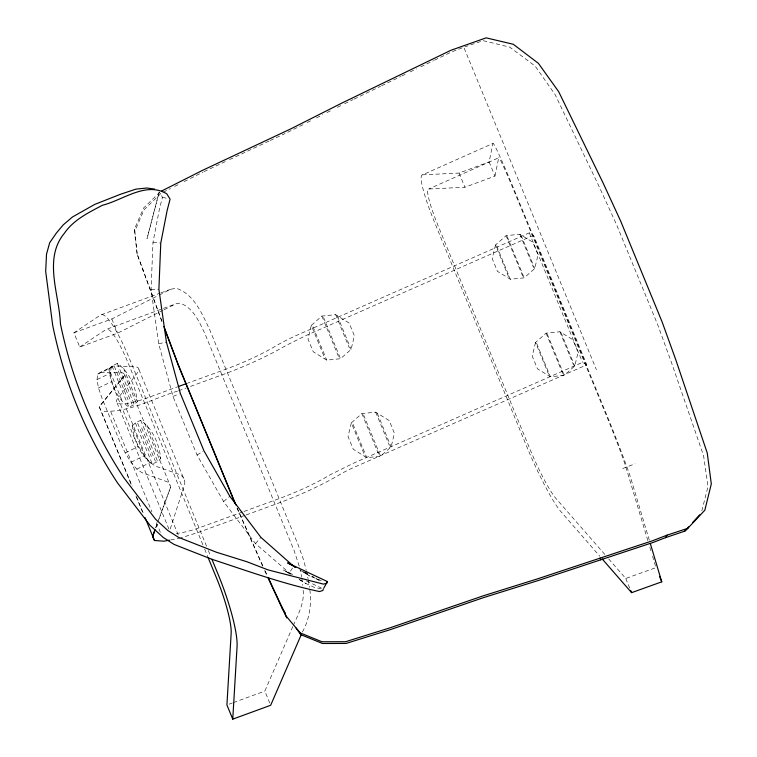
<?xml version="1.0" encoding="UTF-8"?>
<svg xmlns="http://www.w3.org/2000/svg" width="757" height="757" viewBox="0 0 757 757"><rect width="100%" height="100%" fill="white"/><g stroke="black" fill="none" stroke-linecap="round" stroke-linejoin="round"><path stroke-width="0.57" stroke-dasharray="3.79 2.84" d="M291.133 574.506L255.469 543.592L223.58 501.541L197.038 454.976L172.975 396.441L158.705 343.763L151.059 289.628L152.999 242.164L159.5 208.677L162.471 197.274L159.14 191.937L147 238.796L159.244 191.956M158.998 519.065L170.543 487.338A85.986 24.309 -23.2 0 0 167.25 481.812L141.843 472.614L136.828 469.132L131.018 462.262L125.208 452.951L120.221 442.514L101.93 398.021L98.476 387.944L97.01 379.588L97.729 374.1L100.53 372.255L113.985 365.896L135.995 366.814A101.353 14.648 -21.6 0 1 138.162 371.848L117.013 399.507A37.169 7.901 -22.3 0 0 147.397 397.851L177.081 387.016M170.24 528.944L184.566 484.726A101.353 28.652 -23.2 0 0 180.403 474.847L155.194 466L150.179 462.555L144.341 455.676L138.512 446.346L133.506 435.871L115.329 391.662L111.866 381.547L110.399 373.173L111.137 367.703L113.985 365.896M604.824 554.465L555.941 498.428A49.565 6.188 66.1 0 1 529.531 448.144L438.672 227.138A49.565 6.188 66.1 0 1 428.736 189.013L464.912 187.244L494.955 176.097L489.117 161.913L492.911 143.461L422.557 174.829A65.045 8.119 66.1 0 0 435.597 224.867L526.465 445.873A65.045 8.119 66.1 0 0 561.126 511.874L599.847 556.263M494.955 176.097L498.702 157.797L428.736 189.013M311.297 325.387L307.995 339.013L313.237 351.74L326.731 360.143L340.527 358.714L351.097 349.412L354.39 335.786L349.157 323.059L335.663 314.657L321.857 316.085L311.297 325.387L324.999 358.733M351.324 422.889L348.031 436.505L353.264 449.242L366.757 457.644L380.563 456.206L391.123 446.904L394.425 433.288L389.183 420.551L375.69 412.158L361.893 413.587L351.324 422.889L365.035 456.225M495.504 244.994L492.211 258.61L497.444 271.347L510.369 279.267L524.175 277.838L534.735 268.536L538.038 254.91L532.796 242.183L519.87 234.254L506.073 235.692L495.504 244.994L509.206 278.33M535.53 342.486L532.237 356.112L537.47 368.839L550.396 376.768L564.202 375.33L574.771 366.028L578.064 352.412L572.831 339.675L559.906 331.755L546.1 333.184L535.53 342.486L549.241 375.832M701.843 510.833L708.003 486.562L703.603 455.79L671.629 363L657.757 324.876L616.321 224.1L598.891 186.071L555.07 94.502L535.095 66.01L509.735 47.123L483.146 40.67L464.874 46.839M155.81 527.818L157.409 523.437M155.724 527.601L157.324 523.248M157.73 522.16L170.543 487.338M161.941 321.687L137.178 254.352L134.339 229.38L143.622 207.976L159.67 192.392M137.178 254.352L134.85 231.103L144.133 209.698L161.023 193.3M269.766 703.102L264.836 691.103L292.855 626.455M293.328 625.386C298.286 614.145 304.683 602.581 303.093 589.835M302.44 631.944C309.802 618.658 311.77 603.338 309.679 588.416M292.505 568.024L289.146 573.304L283.146 569.936L294.785 575.452M100.53 372.255L122.464 372.851A85.986 12.434 -21.6 0 1 124.574 375.529L99.299 406.859L131.945 486.268M124.574 375.529L99.205 406.613L132.125 486.108M255.469 543.592L260.9 537.366M108.97 368.914L112.027 366.01L117.354 363.398C129.428 371.999 135.91 387.234 137.348 401.693L134.292 404.607L128.964 407.219C116.89 398.608 110.408 383.373 108.97 368.914L122.681 402.251M132.343 425.794L135.389 422.889L140.726 420.277C152.8 428.888 159.282 444.122 160.711 458.581L157.664 461.486L152.337 464.098C140.253 455.487 133.781 440.252 132.343 425.794L146.054 459.139M223.58 501.541L229.825 496.28M163.039 310.266L117.666 333.146L79.75 346.99L73.912 332.806L100.586 315.026L159.708 293.29M79.75 346.99L106.037 329.503L175.709 303.879L179.929 303.141C193.499 307.654 199.611 322.567 205.279 334.499L294.028 550.358L299.441 566.785M197.038 454.976L202.961 451.409M163.115 192.24L170.439 188.54M174.63 186.43L179.863 183.781M184.046 181.671L189.278 179.021M190.329 178.501L202.885 172.151M302.989 124.706L286.203 132.995M307.153 122.596L312.367 119.966M316.53 117.865L322.775 114.714M326.939 112.604L332.143 109.973M337.348 107.352L342.552 104.721M73.912 332.806L111.837 318.962L158.052 295.627M159.102 295.098L170.656 289.269L176.286 288.266C194.142 294.151 202.005 313.824 209.575 329.418L298.315 545.277L303.434 559.537L306.121 569.671M164.099 309.736L175.709 303.879M125.208 452.951L138.512 446.346M131.018 462.262L144.341 455.676M136.828 469.132L150.179 462.555M344.672 103.69L353.122 99.593M354.172 99.082L380.591 86.27M381.642 85.759L400.661 76.542M401.712 76.022L405.951 73.978M410.18 71.934L416.53 68.868M420.76 66.824L433.449 60.692M434.509 60.182L451.437 52.006L463.804 47.208L596.393 369.7M97.01 379.588L110.399 373.173M97.729 374.1L111.137 367.703M98.476 387.944L111.866 381.547M203.955 171.65L225.312 161.61M229.589 159.604L269.113 141.029M270.173 140.528L285.134 133.497M246.176 514.94L276.948 503.698A92.922 19.739 -22.3 0 0 339.022 475.036A37.169 7.901 -22.3 0 1 357.03 466L586.798 364.846L533.571 235.323L529.294 232.863L300.397 333.705A55.753 11.847 -22.3 0 0 276.816 345.4A74.337 15.793 -22.3 0 1 225.435 369.359L188.067 383.004M533.571 235.323L304.664 336.165L285.796 345.589A92.922 19.739 -22.3 0 1 223.731 374.251L187.462 387.499M586.798 364.846L582.521 362.385L352.762 463.539L330.033 474.847A74.337 15.793 -22.3 0 1 278.661 498.806L243.489 511.647M172.975 396.441L179.314 393.895M622.699 468.564L635.066 463.767M422.557 174.829L459.083 173.06L489.117 161.913M160.806 292.893L170.656 289.269M177.573 391.104C152.668 398.542 128.018 413.426 101.268 411.051M178.671 390.707L186.364 387.896M242.391 512.044L200.624 527.298A37.169 7.901 -22.3 0 1 176.23 533.373M245.079 515.337L198.911 532.19L180.668 537.934M229.087 704.171L232.342 702.988M233.421 702.591L264.836 691.103M608.694 558.912L625.765 578.48L655.931 567.646L652.562 556.357M158.705 343.763L166.426 342.069M170.675 539.94L179.589 538.274M151.059 289.628L158.894 289.24M152.999 242.164L160.768 243.101M321.223 580.6L310.048 576.124L300.387 570.324L310.048 576.124M321.29 588.662L315.111 587.697L305.998 583.543L299.081 579.351M162.471 197.274L167.912 198.618M306.415 580.96L321.233 587.981M286.241 571.563L291.18 574.563M299.062 579.332L305.998 583.543M265.12 570.92L267.581 576.247M264.638 570.513L267.107 575.84M262.688 565.602L237.215 508.136M262.717 566.274L236.827 507.682M529.294 232.863L582.521 362.385M521.034 235.19L534.735 268.536M561.06 332.692L574.771 366.028M519.87 234.254L533.581 267.6M559.906 331.755L573.607 365.101M507.228 236.629L524.175 277.838M547.254 334.121L564.202 375.33M506.073 235.692L523.011 276.901M546.1 333.184L563.038 374.403M496.658 245.93L510.369 279.267M536.694 343.423L550.396 376.768M459.083 173.06L464.912 187.244M625.765 578.48L629.805 588.303M337.395 316.066L351.097 349.412M377.421 413.568L391.123 446.904M335.663 314.657L349.374 347.993M375.69 412.158L389.401 445.495M323.589 317.505L340.527 358.714M363.615 414.997L380.563 456.206M321.857 316.085L338.805 357.295M361.893 413.587L378.831 454.796M313.02 326.806L326.731 360.143M353.046 424.298L366.757 457.644M138.919 369.586L184.642 480.818M206.538 546.185L129.447 358.676A65.045 11.762 69.9 0 0 100.586 315.026M208.326 550.547L210.569 555.998M111.837 318.962L117.666 333.146M202.876 544.813L128.018 362.754A49.565 8.961 69.9 0 0 106.037 329.503M204.664 549.175L207.806 556.811M123.637 368.356L137.348 401.693M147.009 425.235L160.711 458.581M124.489 374.393L170.051 485.237M117.354 363.398L134.292 404.607M140.726 420.277L157.664 461.486M118.31 370.968L132.011 404.304M141.673 427.847L155.384 461.183M114.307 366.303L128.009 399.649M137.679 423.191L151.381 456.528M112.027 366.01L128.964 407.219M135.389 422.889L152.337 464.098M126.372 408.827L179.144 537.186M117.098 403.008L168.972 529.19M110.768 411.742L151.911 511.817M156.387 522.699L160.408 532.483M136.591 496.989L143.3 513.303M135.976 496.062L143.13 513.464M161.847 321.044L136.667 252.62M649.317 540.167L631.48 480.496A65.045 2.403 68.1 0 0 605.127 410.994L514.268 189.979A65.045 2.403 68.1 0 0 492.911 143.461M647.841 540.564L625.916 467.211A49.565 1.826 68.1 0 0 605.837 414.259L514.978 193.243A49.565 1.826 68.1 0 0 498.702 157.797M649.856 547.33L650.869 550.717M134.339 229.38L134.85 231.103M142.676 269.019L143.187 270.751M306.415 570.797L308.042 578.556M299.734 567.901L301.617 576.711M308.222 579.654L309.499 587.318M301.797 577.79L302.828 585.426M307.976 574.118L302.885 571.308L307.985 574.09M319.161 580.288L312.045 576.361L319.161 580.288"/><path stroke-width="1.14" d="M301.504 634.101L270.665 705.287L232.759 719.15L237.036 646.913A65.045 11.762 69.9 0 0 218.186 574.535L211.913 559.272L174.101 544.434L163.342 537.555L150.104 525.415L117.534 482.928A466.52 452.998 -50.3 0 1 52.668 325.15L45.685 271.441L46.518 254.163L49.707 242.685L56.359 233.08L63.257 224.857L72.464 216.994L94.757 204.399L120.562 194.237L135.91 189.136L146.763 188.02L154.57 189.061M323.343 588.984L322.87 590.498L319.463 591.548C282.711 583.751 247.548 570.967 211.941 559.291M295.76 567.381L287.622 562.896L327.403 581.565L326.92 583.079L323.523 584.139L268.082 569.907L246.952 561.76L216.426 552.241L178.548 537.356L167.789 530.477L155.535 519.179L123.779 477.667A458.363 445.39 -48.9 0 1 60.38 323.457C59.358 294.511 43.187 258.979 64.194 233.516C73.41 219.918 88.389 212.698 102.469 205.242C122.946 200.179 145.969 181.216 166.758 193.801L170.088 199.148L167.117 210.55L160.768 243.101L158.894 289.24L166.426 342.069L180.374 393.47L203.945 450.812L229.825 496.28L260.9 537.366L292.741 565.479M155.015 530.004L152.63 536.571L154.92 529.777M323.854 588.057L327.403 581.565M295.996 627.969L300.766 634.65L322.482 643.488L346.091 643.45L390.886 629.446L483.591 597.604L538.18 580.534L653.083 542.466L665.45 537.669L667.021 535.161L687.82 528.31L704.843 510.19L711.315 483.903L707.246 453.017L675.897 360.048L662.167 322.037L620.74 221.262L603.159 183.118L558.704 91.72L538.407 63.342L513.293 44.275L486.164 37.85L450.926 50.274L342.041 102.99L291.029 128.766L202.374 170.429L161.553 191.048M665.45 537.669L684.792 531.13L688.719 526.825M692.646 522.519L699.714 514.769M684.792 531.13L687.82 528.31M667.021 535.161L652.572 540.744L537.669 578.812L483.08 595.882L390.385 627.714L345.58 641.728L321.971 641.756L300.255 632.928L286.193 616.151L268.565 578.376M178.179 386.609L186.97 383.402M602.175 558.931L631.593 592.665L661.76 581.83L650.32 543.545M169.559 540.148L163.995 541.189L154.485 540.498L152.517 536.306M293.631 566.264L295.561 567.428M285.105 612.678L282.38 608.855L268.092 577.969M286.695 617.873L281.869 607.133M235.862 504.862L178.198 364.533L163.891 326.485M235.02 503.31L178.709 366.265L164.392 328.207M659.517 576.37L661.76 581.83M630.704 590.488L631.593 592.665M208.251 557.9L216.767 578.613A49.565 8.961 69.9 0 1 231.131 633.76L226.92 704.966L232.759 719.15M145.089 517.656L154.485 540.498M600.093 558.06L600.604 559.783M300.255 632.928L300.766 634.65"/></g></svg>
